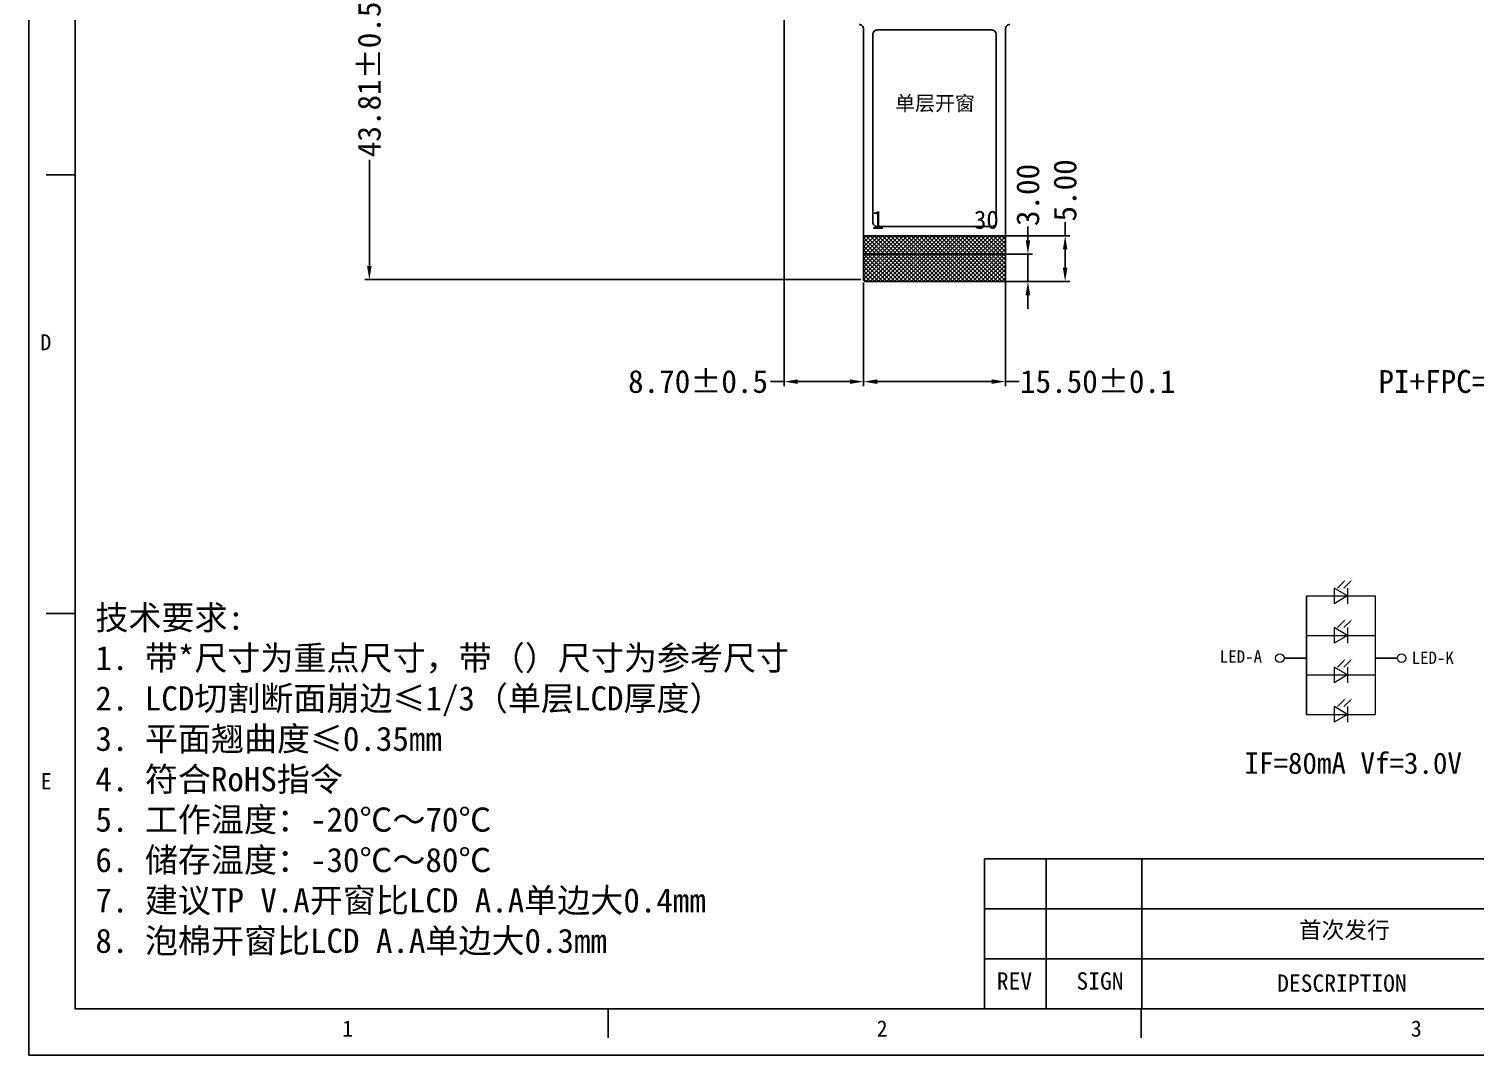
# Model space of a CAD drawing. Header units: millimetres. Extents: x 1157 to 1517, y 418 to 668.
# Drawn here: x 1156.6 to 1314.8, y 418 to 530.1 of the extents above; entities that cross this region are included whole.
import ezdxf
from ezdxf.enums import TextEntityAlignment as Align

# ---------------------------------------------------------------- set-up
doc = ezdxf.new("R2010")
doc.units = ezdxf.units.MM
doc.layers.add('BL-HOU', color=7, linetype='Continuous')
doc.layers.add('DIM', color=3, linetype='Continuous')
doc.layers.add('Text', color=7, linetype='Continuous', lineweight=0)
doc.styles.get("Standard").update_dxf_attribs({"font": 'txt', "bigfont": 'gbcbig.shx'})
doc.styles.add('宋体', font='SimSun.ttf')
doc.styles.add('標注', font='txt.shx')
doc.dimstyles.new('標注', dxfattribs={"dimscale": 0, "dimtxt": 2.5, "dimasz": 1.5, "dimexe": 0.5, "dimexo": 0.3, "dimgap": 0.1, "dimtad": 0, "dimzin": 9, "dimdsep": 46, "dimtxsty": '標注', "dimcen": 0, "dimclrd": 3, "dimclre": 3, "dimclrt": 3, "dimazin": 2, "dimtfac": 1, "dimtmove": 0, "dimatfit": 3, "dimfxl": 1, "dimtolj": 1, "dimtzin": 0, "dimlwd": 25, "dimlwe": 25, "dimarcsym": 0})

# ---------------------------------------------------------------- blocks, each defined once
blk = doc.blocks.new('*D86')
at = {"color": 3, "lineweight": 25, "transparency": 16777216}
for p, q in [((1265.9, 507.03), (1265.9, 508.53)), ((1262.34, 505.53), (1266.4, 505.53)), ((1265.9, 502.53), (1265.9, 505.53)), ((1263.53, 502.53), (1266.4, 502.53)), ((1265.9, 501.03), (1265.9, 499.53))]:
    blk.add_line(p, q, dxfattribs=at)
at = {"color": 3, "transparency": 16777216}
for points in [[(1265.65, 507.03), (1266.15, 507.03), (1265.9, 505.53)], [(1265.65, 501.03), (1266.15, 501.03), (1265.9, 502.53)]]:
    blk.add_solid(points, dxfattribs=at)
at = {"layer": 'Defpoints', "color": 0, "transparency": 16777216}
for p in [(1262.04, 505.53), (1265.9, 505.53), (1263.23, 502.53)]:
    blk.add_point(p, dxfattribs=at)
at = {"color": 7, "transparency": 16777216, "insert": (1265.9, 511.99), "char_height": 2.5, "attachment_point": 5, "rotation": 90, "style": '宋体'}
blk.add_mtext('\\A1;3.00', dxfattribs=at)
blk = doc.blocks.new('*D87')
at = {"color": 3, "lineweight": 25, "transparency": 16777216}
for p, q in [((1269.97, 507.53), (1269.97, 509.03)), ((1262.94, 507.53), (1270.47, 507.53)), ((1269.97, 504.03), (1269.97, 506.03)), ((1262.94, 502.53), (1270.47, 502.53))]:
    blk.add_line(p, q, dxfattribs=at)
at = {"color": 3, "transparency": 16777216}
for points in [[(1269.72, 506.03), (1270.22, 506.03), (1269.97, 507.53)], [(1269.72, 504.03), (1270.22, 504.03), (1269.97, 502.53)]]:
    blk.add_solid(points, dxfattribs=at)
at = {"layer": 'Defpoints', "color": 0, "transparency": 16777216}
for p in [(1262.64, 507.53), (1269.97, 507.53), (1262.64, 502.53)]:
    blk.add_point(p, dxfattribs=at)
at = {"color": 7, "transparency": 16777216, "insert": (1269.97, 512.49), "char_height": 2.5, "attachment_point": 5, "rotation": 90, "style": '宋体'}
blk.add_mtext('\\A1;5.00', dxfattribs=at)
blk = doc.blocks.new('*D71')
at = {"color": 3, "lineweight": 25, "transparency": 16777216}
for p, q in [((1247.93, 502.43), (1247.93, 491.08)), ((1263.43, 502.43), (1263.43, 491.08)), ((1249.43, 491.58), (1261.93, 491.58)), ((1263.43, 491.58), (1264.93, 491.58))]:
    blk.add_line(p, q, dxfattribs=at)
at = {"color": 3, "transparency": 16777216}
for points in [[(1249.43, 491.83), (1249.43, 491.33), (1247.93, 491.58)], [(1261.93, 491.83), (1261.93, 491.33), (1263.43, 491.58)]]:
    blk.add_solid(points, dxfattribs=at)
at = {"layer": 'Defpoints', "color": 0, "transparency": 16777216}
for p in [(1247.93, 502.73), (1263.43, 502.73), (1263.43, 491.58)]:
    blk.add_point(p, dxfattribs=at)
at = {"color": 7, "transparency": 16777216, "insert": (1273.54, 491.58), "char_height": 2.5, "attachment_point": 5, "style": '宋体'}
blk.add_mtext('\\A1;15.50%%P0.1', dxfattribs=at)
blk = doc.blocks.new('*D72')
at = {"color": 3, "lineweight": 25, "transparency": 16777216}
for p, q in [((1238.93, 546.54), (1193.37, 546.54)), ((1193.87, 545.04), (1193.87, 533.45)), ((1193.87, 504.23), (1193.87, 515.82)), ((1247.63, 502.73), (1193.37, 502.73))]:
    blk.add_line(p, q, dxfattribs=at)
at = {"color": 3, "transparency": 16777216}
for points in [[(1193.62, 545.04), (1194.12, 545.04), (1193.87, 546.54)], [(1193.62, 504.23), (1194.12, 504.23), (1193.87, 502.73)]]:
    blk.add_solid(points, dxfattribs=at)
at = {"layer": 'Defpoints', "color": 0, "transparency": 16777216}
for p in [(1193.87, 546.54), (1239.23, 546.54), (1247.93, 502.73)]:
    blk.add_point(p, dxfattribs=at)
at = {"color": 7, "transparency": 16777216, "insert": (1193.87, 524.63), "char_height": 2.5, "attachment_point": 5, "rotation": 90, "style": '宋体'}
blk.add_mtext('\\A1;43.81%%P0.5', dxfattribs=at)
blk = doc.blocks.new('*D73')
at = {"color": 3, "lineweight": 25, "transparency": 16777216}
for p, q in [((1239.23, 546.24), (1239.23, 491.08)), ((1247.93, 502.43), (1247.93, 491.08)), ((1239.23, 491.58), (1237.73, 491.58)), ((1246.43, 491.58), (1240.73, 491.58))]:
    blk.add_line(p, q, dxfattribs=at)
at = {"color": 3, "transparency": 16777216}
for points in [[(1240.73, 491.83), (1240.73, 491.33), (1239.23, 491.58)], [(1246.43, 491.83), (1246.43, 491.33), (1247.93, 491.58)]]:
    blk.add_solid(points, dxfattribs=at)
at = {"layer": 'Defpoints', "color": 0, "transparency": 16777216}
for p in [(1239.23, 546.54), (1247.93, 502.73), (1247.93, 491.58)]:
    blk.add_point(p, dxfattribs=at)
at = {"color": 7, "transparency": 16777216, "insert": (1229.82, 491.58), "char_height": 2.5, "attachment_point": 5, "style": '宋体'}
blk.add_mtext('\\A1;8.70%%P0.5', dxfattribs=at)
blk = doc.blocks.new('*D88')
at = {"color": 3, "lineweight": 25, "transparency": 16777216}
for p, q in [((1336.75, 502.23), (1336.75, 491.08)), ((1337.05, 502.23), (1337.05, 491.08)), ((1335.25, 491.58), (1333.75, 491.58)), ((1337.05, 491.58), (1336.75, 491.58)), ((1338.55, 491.58), (1340.05, 491.58))]:
    blk.add_line(p, q, dxfattribs=at)
at = {"color": 3, "transparency": 16777216}
for points in [[(1335.25, 491.83), (1335.25, 491.33), (1336.75, 491.58)], [(1338.55, 491.83), (1338.55, 491.33), (1337.05, 491.58)]]:
    blk.add_solid(points, dxfattribs=at)
at = {"layer": 'Defpoints', "color": 0, "transparency": 16777216}
for p in [(1336.75, 502.53), (1337.05, 502.53), (1337.05, 491.58)]:
    blk.add_point(p, dxfattribs=at)
at = {"color": 7, "transparency": 16777216, "insert": (1318.69, 491.58), "char_height": 2.5, "attachment_point": 5, "style": '宋体'}
blk.add_mtext('\\A1;PI+FPC=0.30%%P0.03', dxfattribs=at)

msp = doc.modelspace()

# ---------------------------------------------------------------- hatches: boundary and pattern name
at = {"layer": 'BL-HOU'}
h = msp.add_hatch(dxfattribs=at)
h.set_pattern_fill('ANSI37', color=1, scale=0.1)
h.set_pattern_definition([(45, (432.80695, 258.30216), (-0.2245064, 0.2245064), []), (135, (432.80695, 258.30216), (-0.2245064, -0.2245064), [])])
edge = h.paths.add_edge_path()
edge.add_line((1247.934, 507.53), (1247.934, 502.73))
edge.add_ellipse((1248.134, 502.73), major_axis=(0.2, 0), ratio=1, start_angle=180, end_angle=270)
edge.add_line((1248.134, 502.53), (1263.234, 502.53))
edge.add_ellipse((1263.234, 502.73), major_axis=(0.2, 0), ratio=1, start_angle=270, end_angle=360)
edge.add_line((1263.434, 502.73), (1263.434, 507.53))
edge.add_line((1263.434, 507.53), (1247.934, 507.53))

# ---------------------------------------------------------------- linework, layer by layer
at = {"color": 7, "linetype": 'Continuous', "lineweight": -3}
for p, q in [((1156.636, 667.993), (1156.636, 417.95)), ((1161.687, 658.164), (1161.687, 423.002)), ((1161.687, 423.002), (1511.494, 423.002)), ((1156.636, 417.95), (1516.545, 417.95))]:
    msp.add_line(p, q, dxfattribs=at)
at = {"linetype": 'Continuous', "lineweight": -3}
for p, q in [((1161.687, 514.2), (1158.53, 514.2)), ((1161.687, 466.212), (1158.53, 466.212)), ((1219.993, 423.002), (1219.993, 419.845)), ((1278.298, 423.002), (1278.298, 419.845))]:
    msp.add_line(p, q, dxfattribs=at)
for p, q in [((1296.359, 468.154), (1296.359, 455.197)), ((1296.359, 461.338), (1293.928, 461.338)), ((1303.878, 461.338), (1306.31, 461.338))]:
    msp.add_line(p, q)
at = {"color": 4, "linetype": 'Continuous', "lineweight": -3}
for p, q in [((1161.687, 423.002), (1161.687, 458.665)), ((1349.977, 439.397), (1261.156, 439.397)), ((1261.156, 439.397), (1261.156, 423.002)), ((1261.156, 439.397), (1261.156, 428.467)), ((1267.88, 439.397), (1267.88, 423.002)), ((1267.88, 439.397), (1267.88, 428.467)), ((1278.353, 439.397), (1278.353, 423.002)), ((1278.353, 439.397), (1278.353, 428.467)), ((1349.977, 433.932), (1261.156, 433.932)), ((1349.977, 428.467), (1261.156, 428.467)), ((1349.977, 423.002), (1241.594, 423.002))]:
    msp.add_line(p, q, dxfattribs=at)
at = {"color": 30, "lineweight": -3}
msp.add_lwpolyline([(1247.434, 530.622, -0.4142136), (1247.934, 530.122), (1247.934, 502.73, 0.4142136), (1248.134, 502.53), (1263.234, 502.53, 0.4142136), (1263.434, 502.73), (1263.434, 530.122, -0.4142136), (1263.934, 530.622)], format="xyb", dxfattribs=at)
at = {"color": 5, "lineweight": -3}
msp.add_lwpolyline([(1249.434, 530.029), (1261.934, 530.029, -0.4142136), (1262.434, 529.529), (1262.434, 509.03, -0.4142136), (1261.934, 508.53), (1249.434, 508.53, -0.4142136), (1248.934, 509.03), (1248.934, 529.529, -0.4142136)], format="xyb", close=True, dxfattribs=at)
at = {"layer": 'BL-HOU', "color": 1}
msp.add_line((1247.934, 507.53), (1263.434, 507.53), dxfattribs=at)
at = {"layer": 'BL-HOU', "const_width": 0.2}
msp.add_lwpolyline([(1263.434, 505.53), (1247.934, 505.53)], dxfattribs=at)
at = {"layer": 'Text', "color": 0, "linetype": 'Continuous', "lineweight": 9}
for p, q in [((1299.379, 469.005), (1299.379, 467.302)), ((1300.854, 468.154), (1299.379, 469.005)), ((1300.854, 469.005), (1300.854, 467.302)), ((1296.359, 468.154), (1303.878, 468.154)), ((1300.854, 468.154), (1299.379, 467.302)), ((1303.878, 468.154), (1303.878, 455.197)), ((1296.359, 463.834), (1303.878, 463.834)), ((1299.379, 464.685), (1299.379, 462.982)), ((1300.854, 463.834), (1299.379, 464.685)), ((1300.854, 463.834), (1299.379, 462.982)), ((1300.854, 464.685), (1300.854, 462.982)), ((1299.379, 460.368), (1299.379, 458.665)), ((1300.854, 459.517), (1299.379, 460.368)), ((1300.854, 460.368), (1300.854, 458.665)), ((1296.359, 459.517), (1303.878, 459.517)), ((1300.854, 459.517), (1299.379, 458.665)), ((1299.379, 456.048), (1299.379, 454.345)), ((1300.854, 455.197), (1299.379, 456.048)), ((1300.854, 456.048), (1300.854, 454.345)), ((1296.359, 455.197), (1303.878, 455.197)), ((1300.854, 455.197), (1299.379, 454.345))]:
    msp.add_line(p, q, dxfattribs=at)
for points in [[(1300.47, 469.735), (1299.745, 469.01)], [(1301.185, 469.727), (1300.461, 469.002)], [(1300.47, 465.415), (1299.745, 464.69)], [(1301.185, 465.407), (1300.461, 464.682)], [(1300.47, 461.097), (1299.745, 460.373)], [(1301.185, 461.089), (1300.461, 460.365)], [(1300.47, 456.777), (1299.745, 456.053)], [(1301.185, 456.769), (1300.461, 456.045)]]:
    msp.add_lwpolyline(points, dxfattribs=at)
for centre in [(1293.46, 461.338), (1306.777, 461.338)]:
    msp.add_circle(centre, 0.468, dxfattribs=at)
for points in [[(1300.437, 469.768), (1300.668, 469.933), (1300.503, 469.701)], [(1301.152, 469.76), (1301.384, 469.925), (1301.218, 469.694)], [(1300.437, 465.448), (1300.668, 465.613), (1300.503, 465.381)], [(1301.152, 465.44), (1301.384, 465.605), (1301.218, 465.374)], [(1300.437, 461.13), (1300.668, 461.296), (1300.503, 461.064)], [(1301.152, 461.122), (1301.384, 461.288), (1301.218, 461.056)], [(1300.437, 456.81), (1300.668, 456.976), (1300.503, 456.744)], [(1301.152, 456.802), (1301.384, 456.968), (1301.218, 456.736)]]:
    msp.add_solid(points, dxfattribs=at)

# ---------------------------------------------------------------- texts
at = {"color": 4, "linetype": 'Continuous', "lineweight": -3, "style": '宋体'}
for s, p in [('D', (1157.888, 495)), ('E', (1157.918, 447.005)), ('1', (1190.894, 419.971)), ('2', (1249.351, 419.971)), ('3', (1307.773, 419.965))]:
    msp.add_text(s, height=1.768, dxfattribs=at).set_placement(p)
for s, height, p in [('REV', 1.8943, (1264.427, 425.104)), ('SIGN', 1.8943, (1273.783, 425.104)), ('DESCRIPTION', 1.89426, (1300.242, 424.865))]:
    msp.add_text(s, height=height, dxfattribs=at).set_placement(p, align=Align.CENTER)
at = {"color": 5, "lineweight": -3, "insert": (1255.737, 521.917), "char_height": 1.6, "width": 9.00267, "attachment_point": 5}
msp.add_mtext('{\\fSimSun|b0|i0|c134|p2;单层开窗}', dxfattribs=at)
at = {"color": 2, "lineweight": -3, "insert": (1278.353, 432.534), "char_height": 1.81874, "width": 44.8513, "attachment_point": 1, "style": '宋体'}
msp.add_mtext('{\\fSimSun|b0|i0|c134|p2;\\W6.94786;  }{\\C1;首次发行}', dxfattribs=at)
at = {"layer": 'BL-HOU', "color": 6, "char_height": 2, "width": 3, "attachment_point": 5, "style": '宋体'}
for s, insert in [('{\\fSimSun|b0|i0|c134|p2;1}', (1249.491, 509.27)), ('{\\fSimSun|b0|i0|c134|p2;30}', (1261.35, 509.27))]:
    msp.add_mtext(s, dxfattribs=dict(at, insert=insert))
at = {"layer": 'DIM', "lineweight": -3, "insert": (1163.907, 467.107), "char_height": 2.64931, "width": 114.13818, "attachment_point": 1, "style": '宋体'}
msp.add_mtext('{\\C0;技术要求:\\P1. 带*尺寸为重点尺寸，带（）尺寸为参考尺寸\\P2. LCD切割断面崩边≤1/3（单层LCD厚度）\\P3. 平面翘曲度≤0.35mm\\P4. 符合RoHS指令\\P5. 工作温度：-20℃～70℃ \\P6. 储存温度：-30℃～80℃\\P7. 建议TP V.A开窗比LCD A.A单边大0.4mm\\P8. 泡棉开窗比LCD A.A单边大0.3mm}', dxfattribs=at)
at = {"layer": 'Text', "color": 0, "style": '宋体'}
for s, p in [('LED-A', (1286.884, 460.846)), ('LED-K', (1307.863, 460.707))]:
    msp.add_text(s, height=1.3594, dxfattribs=at).set_placement(p)
at = {"layer": 'Text', "style": '宋体'}
msp.add_text('IF=80mA Vf=3.0V', height=2.33086, dxfattribs=at).set_placement((1301.476, 449.867), align=Align.MIDDLE_CENTER)

# ---------------------------------------------------------------- dimensions: what is measured, and where the dimension line sits
at = {"color": 30}
dim = msp.add_linear_dim(base=(1193.872, 546.538), p1=(1247.934, 502.73), p2=(1239.234, 546.538), angle=90, text='<>%%P0.5', dimstyle='標注', override={"dimscale": 1, "dimzin": 1, "dimtxsty": '宋体', "dimclrt": 7, "dimarcsym": 2}, dxfattribs=at)
dim.commit()
dim.dimension.update_dxf_attribs({"geometry": '*D72', "text_midpoint": (1193.872, 524.634)})
for base, p1, p2, text, picture, middle in [((1247.934, 491.578), (1239.234, 546.538), (1247.934, 502.73), '<>%%P0.5', '*D73', (1229.821, 491.578)), ((1263.434, 491.578), (1247.934, 502.73), (1263.434, 502.73), '<>%%P0.1', '*D71', (1273.541, 491.578)), ((1337.049, 491.578), (1336.749, 502.53), (1337.049, 502.53), 'PI+FPC=<>%%P0.03', '*D88', (1318.691, 491.578))]:
    dim = msp.add_linear_dim(base=base, p1=p1, p2=p2, text=text, dimstyle='標注', override={"dimscale": 1, "dimzin": 1, "dimtxsty": '宋体', "dimclrt": 7, "dimarcsym": 2}, dxfattribs=at)
    dim.commit()
    dim.dimension.update_dxf_attribs({"geometry": picture, "text_midpoint": middle, "dimtype": 160})
for base, p1, p2, picture, middle in [((1269.967, 507.53), (1262.642, 502.53), (1262.642, 507.53), '*D87', (1269.967, 512.491)), ((1265.903, 505.53), (1263.234, 502.53), (1262.037, 505.53), '*D86', (1265.903, 511.991))]:
    dim = msp.add_linear_dim(base=base, p1=p1, p2=p2, angle=90, dimstyle='標注', override={"dimscale": 1, "dimzin": 1, "dimtxsty": '宋体', "dimclrt": 7, "dimarcsym": 2}, dxfattribs=at)
    dim.commit()
    dim.dimension.update_dxf_attribs({"geometry": picture, "text_midpoint": middle, "dimtype": 160})

doc.saveas('drawing.dxf')
